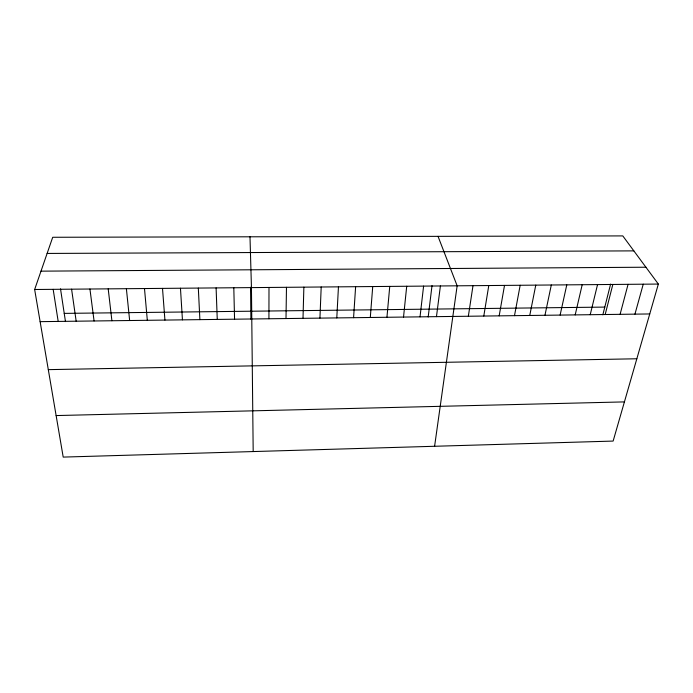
<?xml version="1.0" encoding="UTF-8"?>
<svg xmlns="http://www.w3.org/2000/svg" width="693" height="693" viewBox="0 0 693 693"><rect width="100%" height="100%" fill="white"/><g stroke="black" fill="none" stroke-linecap="round" stroke-linejoin="round"><path stroke-width="1.04" d="M268.927 318.763L268.997 287.456M286.001 318.546L286.478 287.3M303.006 318.338L303.872 287.153M319.932 318.122L321.197 286.997M336.789 317.905L338.453 286.85M353.577 317.697L355.622 286.703M370.296 317.489L372.73 286.547M386.945 317.273L389.752 286.4M403.525 317.065L406.713 286.252M420.027 316.857L423.596 286.105M428.187 317.004L432.016 285.629M436.469 316.649L440.401 285.958M434.598 446.275L457.146 285.811L438.037 236.356M468.347 316.251L472.998 285.672M483.792 316.051L488.782 285.533M499.177 315.861L504.513 285.403M514.492 315.67L520.174 285.265M529.755 315.471L535.776 285.126M544.958 315.28L551.307 284.996M560.109 315.09L566.787 284.858M575.19 314.899L582.198 284.719M590.219 314.709L597.548 284.589M602.841 314.795L610.611 284.087M605.18 314.518L612.837 284.459M620.096 314.336L628.075 284.321M634.944 314.146L643.243 284.191M658.35 284.061L613.132 441.077L63.202 457.094L34.65 289.501L52.711 237.275L622.79 235.906L658.35 284.061L34.65 289.501M56.124 415.566L624.419 401.897M48.302 369.638L636.832 358.775M64.224 313.392L604.79 307.094M40.125 321.656L649.739 313.955M40.991 271.154L645.919 267.221M47.124 253.439L633.852 250.875M53.162 289.336L58.186 321.422M60.516 288.851L65.471 321.595M71.587 289.172L76.169 321.197M89.934 289.016L94.075 320.972M108.203 288.86L111.902 320.746M126.386 288.695L129.652 320.521M144.49 288.539L147.323 320.305M162.508 288.383L164.925 320.079M180.457 288.227L182.441 319.854M198.319 288.071L199.887 319.638M216.103 287.916L217.256 319.421M249.991 236.807L251.446 287.604L253.188 451.559M233.81 287.76L234.555 319.196M250.554 287.205L250.918 319.248"/></g></svg>
